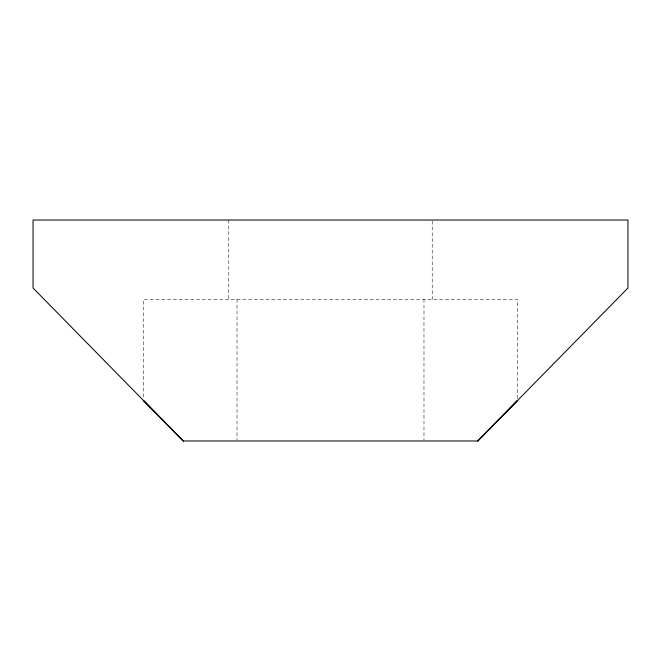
<?xml version="1.0" encoding="UTF-8"?>
<svg xmlns="http://www.w3.org/2000/svg" width="661" height="661" viewBox="0 0 661 661"><rect width="100%" height="100%" fill="white"/><g stroke="black" fill="none" stroke-linecap="round" stroke-linejoin="round"><path stroke-width="0.5" stroke-dasharray="3.31 2.48" d="M517.472 398.467L517.472 299.342L143.528 299.342L143.528 398.467M432.22 221.047L432.22 299.342M423.982 299.342L423.982 439.953M237.018 299.342L237.018 439.953M228.78 220.022L228.78 299.342"/><path stroke-width="0.99" d="M477.812 440.978L627.95 288.006L627.95 220.022L33.05 220.022L33.05 288.006L183.188 440.978L477.812 440.978L517.472 400.533L477.696 440.978M183.304 440.978L143.528 400.533L183.221 440.978"/></g></svg>
